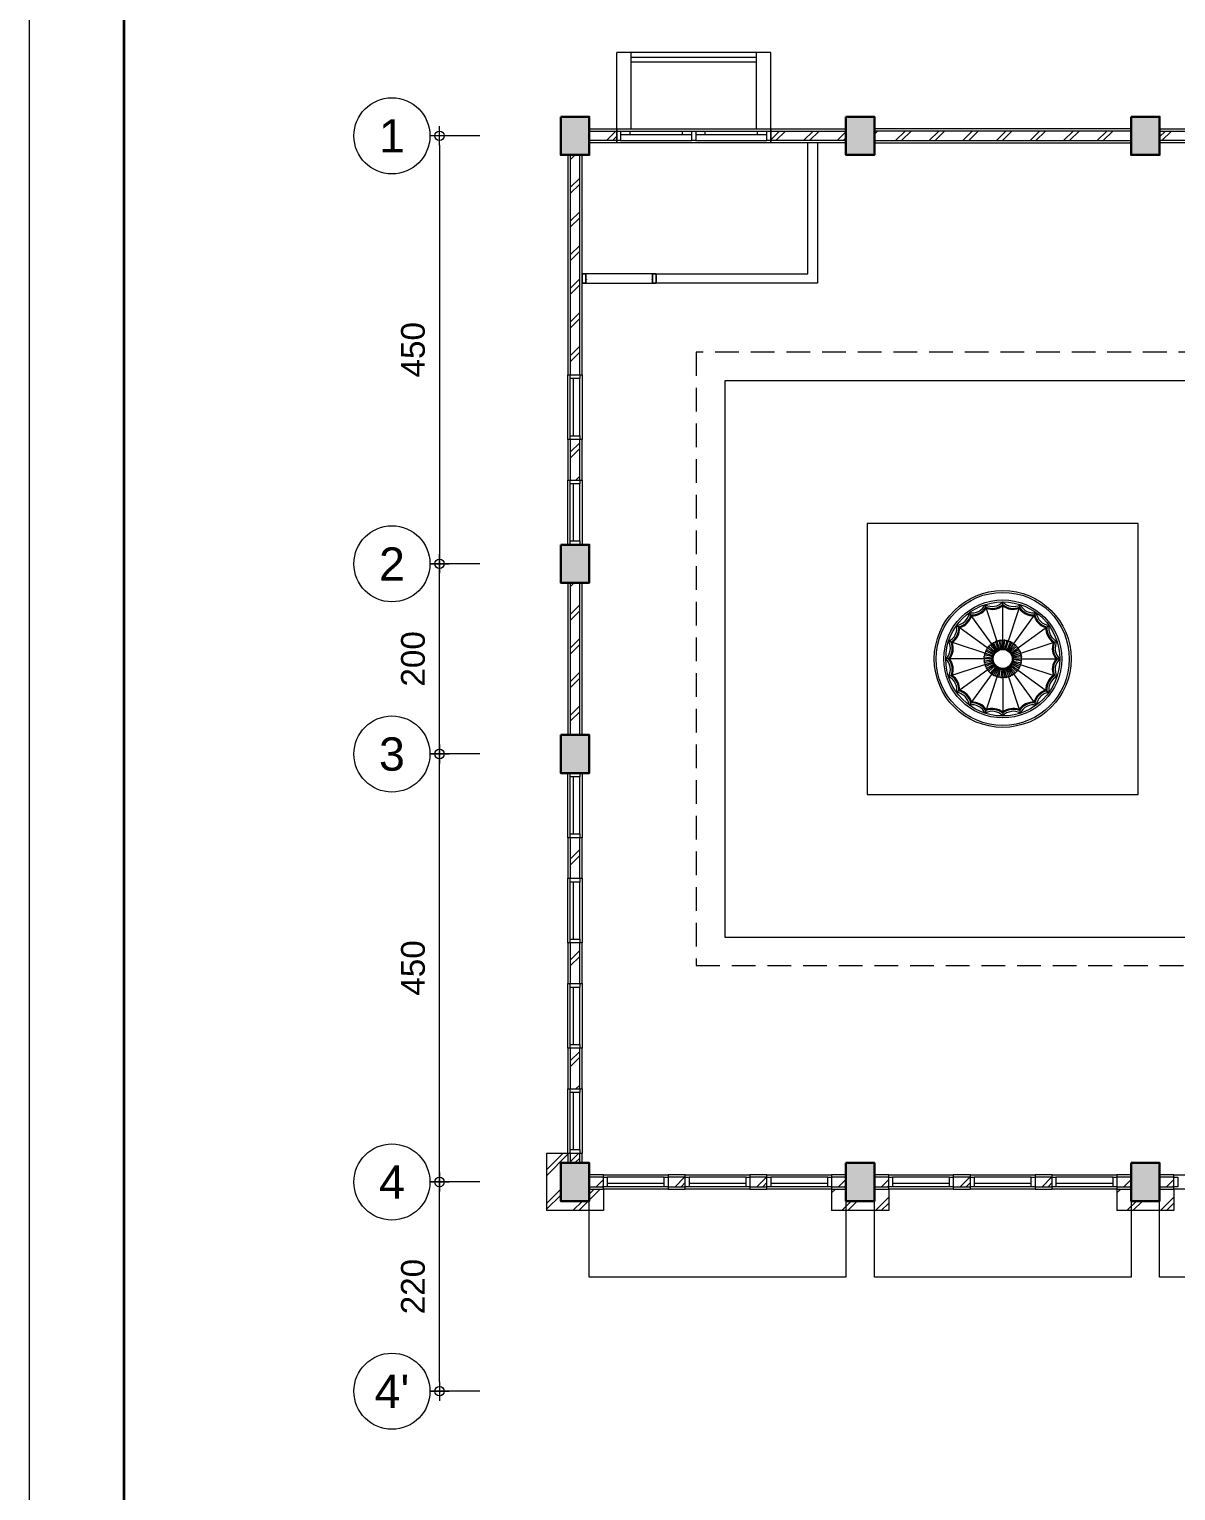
# Model space of a CAD drawing. Header units: millimetres. Extents: x -11 to 1625, y -267 to 180.
# Drawn here: x 911.21 to 923.27, y -134.01 to -118.64 of the extents above; entities that cross this region are included whole.
import ezdxf
from ezdxf.enums import TextEntityAlignment as Align

# ---------------------------------------------------------------- set-up
doc = ezdxf.new("R2010")
doc.units = ezdxf.units.MM
doc.linetypes.add('HIDDEN', pattern=[0.375, 0.25, -0.125])
for name, color, linetype, lineweight in [('ars', 11, 'Continuous', 5), ('dinding', 5, 'Continuous', 15), ('GRS KOP', 1, 'Continuous', 35), ('KOLOM', 1, 'Continuous', 30), ('kop', 7, 'Continuous', 20), ('kus', 63, 'Continuous', 15), ('lan', 7, 'Continuous', 15), ('not', 7, 'Continuous', 20), ('PARTISI', 190, 'Continuous', 9), ('pla', 213, 'Continuous', 15), ('sol kol', 8, 'Continuous', 0), ('u', 6, 'Continuous', 20)]:
    doc.layers.add(name, color=color, linetype=linetype, lineweight=lineweight)
doc.styles.add('BARU', font='complex.shx')
doc.styles.add('S', font='SIMPLEX', dxfattribs={"width": 1.1})
doc.styles.get("Standard").update_dxf_attribs({"font": 'ARIALUNI.TTF'})
doc.dimstyles.new('SK100', dxfattribs={"dimtxt": 0.25, "dimasz": 0.1, "dimexe": 0.1, "dimexo": 0, "dimgap": 0.15, "dimtad": 1, "dimdec": 0, "dimlfac": 100, "dimzin": 12, "dimdsep": 46, "dimtxsty": 'Standard', "dimblk": 'BULAT', "dimcen": 0.1, "dimclrd": 256, "dimclre": 256, "dimclrt": 256, "dimadec": 0, "dimazin": 3, "dimtfac": 1, "dimtdec": 0, "dimtofl": 0, "dimtmove": 0, "dimatfit": 3, "dimldrblk": 'BULAT', "dimfxl": 0, "dimtolj": 1, "dimtzin": 0, "dimlwd": -1, "dimlwe": -1, "dimarcsym": 0})
pattern_1 = [(45, (916.45462, -157.15964), (-0.1767767, 0.1767767), []), (45, (916.51712, -157.15964), (-0.1767767, 0.1767767), [])]
pattern_2 = [(45, (645.22947, -199.46953), (-0.1767767, 0.1767767), []), (45, (645.29197, -199.46953), (-0.1767767, 0.1767767), [])]

# ---------------------------------------------------------------- blocks, each defined once
blk = doc.blocks.new('kop')
at = {"layer": 'GRS KOP'}
blk.add_lwpolyline([(1, 54), (83, 54), (83, 1), (1, 1)], close=True, dxfattribs=at)
at = {"layer": 'kop', "color": 7}
blk.add_line((0, 55), (0, 0), dxfattribs=at)
at = {"layer": 'kop', "style": 'BARU', "flags": 4}
for p, height in [((73.8, 5.4), 0.35), ((80.303, 5.382), 0.25), ((73.8, 4.9), 0.35), ((80.303, 4.882), 0.25), ((73.8, 4.4), 0.35), ((80.303, 4.382), 0.25)]:
    blk.add_attdef('-', p, '', height=height, dxfattribs=at)
at = {"layer": 'kop', "flags": 4}
for tag, p in [('AR-00', (78.057, 2.648)), ('00', (81.238, 2.647))]:
    blk.add_attdef(tag, text='', height=0.35, dxfattribs=at).set_placement(p, align=Align.MIDDLE)
blk = doc.blocks.new('K1')
at = {"layer": 'KOLOM'}
blk.add_lwpolyline([(0.2, 0.15), (-0.2, 0.15), (-0.2, -0.15), (0.2, -0.15), (0.2, 0.15)], dxfattribs=at)
blk = doc.blocks.new('PROFIL GYP')
at = {"layer": 'ars'}
for points in [[(-0.065, 0.089), (-0.353, 0.485)], [(-0.034, 0.105), (-0.185, 0.571)], [(0, 0.11), (0, 0.6)], [(0.034, 0.105), (0.185, 0.571)], [(0.065, 0.089), (0.353, 0.485)], [(-0.089, 0.065), (-0.485, 0.353)], [(0.089, 0.065), (0.485, 0.353)], [(-0.105, 0.034), (-0.571, 0.185)], [(0.105, 0.034), (0.571, 0.185)], [(-0.11, 0), (-0.6, 0)], [(0.11, 0), (0.6, 0)], [(-0.105, -0.034), (-0.571, -0.185)], [(-0.089, -0.065), (-0.485, -0.353)], [(-0.065, -0.089), (-0.353, -0.485)], [(-0.034, -0.105), (-0.185, -0.571)], [(0, -0.11), (0, -0.6)], [(0.034, -0.105), (0.185, -0.571)], [(0.065, -0.089), (0.353, -0.485)], [(0.089, -0.065), (0.485, -0.353)], [(0.105, -0.034), (0.571, -0.185)]]:
    blk.add_lwpolyline(points, dxfattribs=at)
for points in [[(-0.134, 0.149, 0.428052), (-0.118, 0.162), (-0.065, 0.089, 0.026186), (-0.074, 0.082)], [(-0.1, 0.173, -0.428052), (-0.118, 0.162), (-0.065, 0.089, -0.026186), (-0.055, 0.095)], [(-0.1, 0.173, 0.428052), (-0.081, 0.183), (-0.045, 0.1, 0.026186), (-0.055, 0.095)], [(-0.062, 0.19, -0.428052), (-0.081, 0.183), (-0.045, 0.1, -0.026186), (-0.034, 0.105)], [(-0.062, 0.19, 0.428052), (-0.042, 0.196), (-0.023, 0.108, 0.026186), (-0.034, 0.105)], [(-0.021, 0.199, -0.428052), (-0.042, 0.196), (-0.023, 0.108, -0.026186), (-0.011, 0.109)], [(-0.021, 0.199, 0.428052), (0, 0.2), (0, 0.11, 0.026186), (-0.011, 0.109)], [(0.021, 0.199, -0.428052), (0, 0.2), (0, 0.11, -0.026186), (0.011, 0.109)], [(0.021, 0.199, 0.428052), (0.042, 0.196), (0.023, 0.108, 0.026186), (0.011, 0.109)], [(0.062, 0.19, -0.428052), (0.042, 0.196), (0.023, 0.108, -0.026186), (0.034, 0.105)], [(0.062, 0.19, 0.428052), (0.081, 0.183), (0.045, 0.1, 0.026186), (0.034, 0.105)], [(0.1, 0.173, -0.428052), (0.081, 0.183), (0.045, 0.1, -0.026186), (0.055, 0.095)], [(0.1, 0.173, 0.428052), (0.118, 0.162), (0.065, 0.089, 0.026186), (0.055, 0.095)], [(0.134, 0.149, -0.428052), (0.118, 0.162), (0.065, 0.089, -0.026186), (0.074, 0.082)], [(-0.2, 0, 0.428052), (-0.199, 0.021), (-0.109, 0.011, 0.026186), (-0.11, 0)], [(-0.2, 0, -0.428052), (-0.199, -0.021), (-0.109, -0.011, -0.026186), (-0.11, 0)], [(-0.196, 0.042, -0.428052), (-0.199, 0.021), (-0.109, 0.011, -0.026186), (-0.108, 0.023)], [(-0.196, 0.042, 0.428052), (-0.19, 0.062), (-0.105, 0.034, 0.026186), (-0.108, 0.023)], [(-0.183, 0.081, -0.428052), (-0.19, 0.062), (-0.105, 0.034, -0.026186), (-0.1, 0.045)], [(-0.183, 0.081, 0.428052), (-0.173, 0.1), (-0.095, 0.055, 0.026186), (-0.1, 0.045)], [(-0.162, 0.118, -0.428052), (-0.173, 0.1), (-0.095, 0.055, -0.026186), (-0.089, 0.065)], [(-0.162, 0.118, 0.428052), (-0.149, 0.134), (-0.082, 0.074, 0.026186), (-0.089, 0.065)], [(-0.134, 0.149, -0.428052), (-0.149, 0.134), (-0.082, 0.074, -0.026186), (-0.074, 0.082)], [(0.134, 0.149, 0.428052), (0.149, 0.134), (0.082, 0.074, 0.026186), (0.074, 0.082)], [(0.162, 0.118, -0.428052), (0.149, 0.134), (0.082, 0.074, -0.026186), (0.089, 0.065)], [(0.162, 0.118, 0.428052), (0.173, 0.1), (0.095, 0.055, 0.026186), (0.089, 0.065)], [(0.183, 0.081, -0.428052), (0.173, 0.1), (0.095, 0.055, -0.026186), (0.1, 0.045)], [(0.183, 0.081, 0.428052), (0.19, 0.062), (0.105, 0.034, 0.026186), (0.1, 0.045)], [(0.196, 0.042, -0.428052), (0.19, 0.062), (0.105, 0.034, -0.026186), (0.108, 0.023)], [(0.196, 0.042, 0.428052), (0.199, 0.021), (0.109, 0.011, 0.026186), (0.108, 0.023)], [(0.2, 0, -0.428052), (0.199, 0.021), (0.109, 0.011, -0.026186), (0.11, 0)], [(0.2, 0, 0.428052), (0.199, -0.021), (0.109, -0.011, 0.026186), (0.11, 0)], [(-0.196, -0.042, 0.428052), (-0.199, -0.021), (-0.109, -0.011, 0.026186), (-0.108, -0.023)], [(-0.196, -0.042, -0.428052), (-0.19, -0.062), (-0.105, -0.034, -0.026186), (-0.108, -0.023)], [(-0.183, -0.081, 0.428052), (-0.19, -0.062), (-0.105, -0.034, 0.026186), (-0.1, -0.045)], [(-0.183, -0.081, -0.428052), (-0.173, -0.1), (-0.095, -0.055, -0.026186), (-0.1, -0.045)], [(-0.162, -0.118, 0.428052), (-0.173, -0.1), (-0.095, -0.055, 0.026186), (-0.089, -0.065)], [(-0.162, -0.118, -0.428052), (-0.149, -0.134), (-0.082, -0.074, -0.026186), (-0.089, -0.065)], [(-0.134, -0.149, 0.428052), (-0.149, -0.134), (-0.082, -0.074, 0.026186), (-0.074, -0.082)], [(-0.134, -0.149, -0.428052), (-0.118, -0.162), (-0.065, -0.089, -0.026186), (-0.074, -0.082)], [(-0.1, -0.173, 0.428052), (-0.118, -0.162), (-0.065, -0.089, 0.026186), (-0.055, -0.095)], [(-0.1, -0.173, -0.428052), (-0.081, -0.183), (-0.045, -0.1, -0.026186), (-0.055, -0.095)], [(-0.062, -0.19, 0.428052), (-0.081, -0.183), (-0.045, -0.1, 0.026186), (-0.034, -0.105)], [(-0.062, -0.19, -0.428052), (-0.042, -0.196), (-0.023, -0.108, -0.026186), (-0.034, -0.105)], [(-0.021, -0.199, 0.428052), (-0.042, -0.196), (-0.023, -0.108, 0.026186), (-0.011, -0.109)], [(-0.021, -0.199, -0.428052), (0, -0.2), (0, -0.11, -0.026186), (-0.011, -0.109)], [(0.021, -0.199, 0.428052), (0, -0.2), (0, -0.11, 0.026186), (0.011, -0.109)], [(0.021, -0.199, -0.428052), (0.042, -0.196), (0.023, -0.108, -0.026186), (0.011, -0.109)], [(0.062, -0.19, 0.428052), (0.042, -0.196), (0.023, -0.108, 0.026186), (0.034, -0.105)], [(0.062, -0.19, -0.428052), (0.081, -0.183), (0.045, -0.1, -0.026186), (0.034, -0.105)], [(0.1, -0.173, 0.428052), (0.081, -0.183), (0.045, -0.1, 0.026186), (0.055, -0.095)], [(0.1, -0.173, -0.428052), (0.118, -0.162), (0.065, -0.089, -0.026186), (0.055, -0.095)], [(0.134, -0.149, 0.428052), (0.118, -0.162), (0.065, -0.089, 0.026186), (0.074, -0.082)], [(0.134, -0.149, -0.428052), (0.149, -0.134), (0.082, -0.074, -0.026186), (0.074, -0.082)], [(0.162, -0.118, 0.428052), (0.149, -0.134), (0.082, -0.074, 0.026186), (0.089, -0.065)], [(0.162, -0.118, -0.428052), (0.173, -0.1), (0.095, -0.055, -0.026186), (0.089, -0.065)], [(0.183, -0.081, 0.428052), (0.173, -0.1), (0.095, -0.055, 0.026186), (0.1, -0.045)], [(0.183, -0.081, -0.428052), (0.19, -0.062), (0.105, -0.034, -0.026186), (0.1, -0.045)], [(0.196, -0.042, 0.428052), (0.19, -0.062), (0.105, -0.034, 0.026186), (0.108, -0.023)], [(0.196, -0.042, -0.428052), (0.199, -0.021), (0.109, -0.011, -0.026186), (0.108, -0.023)]]:
    blk.add_lwpolyline(points, format="xyb", close=True, dxfattribs=at)
for radius in [0.72, 0.7, 0.62, 0.6, 0.11, 0.1]:
    blk.add_circle((0, 0), radius, dxfattribs=at)
for centre, radius, start, end in [((-0.503, 0.503), 0.151, 276.6162, 353.3838), ((-0.503, 0.503), 0.171, 283.4647, 346.5353), ((-0.323, 0.634), 0.151, 258.6162, 335.3838), ((-0.323, 0.634), 0.171, 265.4647, 328.5353), ((-0.323, 0.634), 0.181, 268.1177, 325.8823), ((-0.111, 0.702), 0.151, 240.6162, 317.3838), ((-0.111, 0.702), 0.171, 247.4647, 310.5353), ((-0.111, 0.702), 0.181, 250.1177, 307.8823), ((0.111, 0.702), 0.151, 222.6162, 299.3838), ((0.111, 0.702), 0.171, 229.4647, 292.5353), ((0.111, 0.702), 0.181, 232.1177, 289.8823), ((0.323, 0.634), 0.181, 214.1177, 271.8823), ((0.323, 0.634), 0.171, 211.4647, 274.5353), ((0.323, 0.634), 0.151, 204.6162, 281.3838), ((0.503, 0.503), 0.171, 193.4647, 256.5353), ((0.503, 0.503), 0.151, 186.6162, 263.3838), ((-0.634, 0.323), 0.151, 294.6162, 11.3838), ((-0.634, 0.323), 0.171, 301.4647, 4.5353), ((-0.634, 0.323), 0.181, 304.1177, 1.8823), ((-0.503, 0.503), 0.181, 286.1177, 343.8823), ((0.503, 0.503), 0.181, 196.1177, 253.8823), ((0.634, 0.323), 0.181, 178.1177, 235.8823), ((0.634, 0.323), 0.171, 175.4647, 238.5353), ((0.634, 0.323), 0.151, 168.6162, 245.3838), ((-0.702, 0.111), 0.151, 312.6162, 29.3838), ((-0.702, 0.111), 0.171, 319.4647, 22.5353), ((-0.702, 0.111), 0.181, 322.1177, 19.8823), ((0.702, 0.111), 0.181, 160.1177, 217.8823), ((0.702, 0.111), 0.171, 157.4647, 220.5353), ((0.702, 0.111), 0.151, 150.6162, 227.3838), ((0.702, -0.111), 0.181, 142.1177, 199.8823), ((0.702, -0.111), 0.171, 139.4647, 202.5353), ((0.702, -0.111), 0.151, 132.6162, 209.3838), ((-0.702, -0.111), 0.151, 330.6162, 47.3838), ((-0.702, -0.111), 0.171, 337.4647, 40.5353), ((-0.702, -0.111), 0.181, 340.1177, 37.8823), ((-0.634, -0.323), 0.151, 348.6162, 65.3838), ((-0.634, -0.323), 0.171, 355.4647, 58.5353), ((-0.634, -0.323), 0.181, 358.1177, 55.8823), ((0.634, -0.323), 0.181, 124.1177, 181.8823), ((0.634, -0.323), 0.171, 121.4647, 184.5353), ((0.634, -0.323), 0.151, 114.6162, 191.3838), ((-0.503, -0.503), 0.151, 6.6162, 83.3838), ((-0.503, -0.503), 0.171, 13.4647, 76.5353), ((-0.503, -0.503), 0.181, 16.1177, 73.8823), ((-0.323, -0.634), 0.181, 34.1177, 91.8823), ((0.323, -0.634), 0.181, 88.1177, 145.8823), ((0.503, -0.503), 0.181, 106.1177, 163.8823), ((0.503, -0.503), 0.171, 103.4647, 166.5353), ((0.503, -0.503), 0.151, 96.6162, 173.3838), ((-0.323, -0.634), 0.151, 24.6162, 101.3838), ((-0.323, -0.634), 0.171, 31.4647, 94.5353), ((-0.111, -0.702), 0.151, 42.6162, 119.3838), ((-0.111, -0.702), 0.171, 49.4647, 112.5353), ((-0.111, -0.702), 0.181, 52.1177, 109.8823), ((0.111, -0.702), 0.181, 70.1177, 127.8823), ((0.111, -0.702), 0.171, 67.4647, 130.5353), ((0.111, -0.702), 0.151, 60.6162, 137.3838), ((0.323, -0.634), 0.171, 85.4647, 148.5353), ((0.323, -0.634), 0.151, 78.6162, 155.3838)]:
    blk.add_arc(centre, radius, start, end, dxfattribs=at)
blk = doc.blocks.new('BULAT')
for p, q in [((-1, 0), (1, 0)), ((0, -1), (0, 1))]:
    blk.add_line(p, q)
blk.add_circle((0, 0), 0.5)
blk = doc.blocks.new('*D3272')
at = {"layer": 'Defpoints', "color": 0, "ltscale": 0.15}
for p in [(915.53, -126.259), (915.955, -126.259), (915.955, -130.759)]:
    blk.add_point(p, dxfattribs=at)
at = {"layer": 'u', "ltscale": 0.15}
for p, q in [((915.955, -126.259), (915.43, -126.259)), ((915.53, -130.659), (915.53, -126.359)), ((915.955, -130.759), (915.43, -130.759))]:
    blk.add_line(p, q, dxfattribs=at)
at = {"layer": 'u', "ltscale": 0.15, "xscale": 0.1, "yscale": 0.1, "zscale": 0.1}
for p, rotation in [((915.53, -126.259), 90), ((915.53, -130.759), 270)]:
    blk.add_blockref('BULAT', p, dxfattribs=dict(at, rotation=rotation))
at = {"layer": 'u', "ltscale": 0.15, "insert": (915.252, -128.509), "char_height": 0.25, "attachment_point": 5, "rotation": 90}
blk.add_mtext('\\A1;450', dxfattribs=at)
blk = doc.blocks.new('*D3273')
at = {"layer": 'Defpoints', "color": 0, "ltscale": 0.15}
for p in [(915.53, -130.759), (915.955, -130.759), (915.955, -132.959)]:
    blk.add_point(p, dxfattribs=at)
at = {"layer": 'u', "ltscale": 0.15}
for p, q in [((915.955, -130.759), (915.43, -130.759)), ((915.53, -132.859), (915.53, -130.859)), ((915.955, -132.959), (915.43, -132.959))]:
    blk.add_line(p, q, dxfattribs=at)
at = {"layer": 'u', "ltscale": 0.15, "xscale": 0.1, "yscale": 0.1, "zscale": 0.1}
for p, rotation in [((915.53, -130.759), 90), ((915.53, -132.959), 270)]:
    blk.add_blockref('BULAT', p, dxfattribs=dict(at, rotation=rotation))
at = {"layer": 'u', "ltscale": 0.15, "insert": (915.252, -131.859), "char_height": 0.25, "attachment_point": 5, "rotation": 90}
blk.add_mtext('\\A1;220', dxfattribs=at)
blk = doc.blocks.new('*D3274')
at = {"layer": 'Defpoints', "color": 0, "ltscale": 0.15}
for p in [(915.53, -124.259), (915.955, -124.259), (915.955, -126.259)]:
    blk.add_point(p, dxfattribs=at)
at = {"layer": 'u', "ltscale": 0.15}
for p, q in [((915.955, -124.259), (915.43, -124.259)), ((915.53, -126.159), (915.53, -124.359)), ((915.955, -126.259), (915.43, -126.259))]:
    blk.add_line(p, q, dxfattribs=at)
at = {"layer": 'u', "ltscale": 0.15, "xscale": 0.1, "yscale": 0.1, "zscale": 0.1}
for p, rotation in [((915.53, -124.259), 90), ((915.53, -126.259), 270)]:
    blk.add_blockref('BULAT', p, dxfattribs=dict(at, rotation=rotation))
at = {"layer": 'u', "ltscale": 0.15, "insert": (915.252, -125.259), "char_height": 0.25, "attachment_point": 5, "rotation": 90}
blk.add_mtext('\\A1;200', dxfattribs=at)
blk = doc.blocks.new('*D3275')
at = {"layer": 'Defpoints', "color": 0, "ltscale": 0.15}
for p in [(915.955, -119.759), (915.53, -124.259), (915.955, -124.259)]:
    blk.add_point(p, dxfattribs=at)
at = {"layer": 'u', "ltscale": 0.15}
for p, q in [((915.955, -119.759), (915.43, -119.759)), ((915.53, -119.859), (915.53, -124.159)), ((915.955, -124.259), (915.43, -124.259))]:
    blk.add_line(p, q, dxfattribs=at)
at = {"layer": 'u', "ltscale": 0.15, "xscale": 0.1, "yscale": 0.1, "zscale": 0.1}
for p, rotation in [((915.53, -119.759), 90), ((915.53, -124.259), 270)]:
    blk.add_blockref('BULAT', p, dxfattribs=dict(at, rotation=rotation))
at = {"layer": 'u', "ltscale": 0.15, "insert": (915.252, -122.009), "char_height": 0.25, "attachment_point": 5, "rotation": 90}
blk.add_mtext('\\A1;450', dxfattribs=at)
blk = doc.blocks.new('NAV')
blk.add_circle((0, -0.4), 0.4)
at = {"style": 'S', "width": 0.75, "flags": 4}
blk.add_attdef('AV', text='', height=0.3, dxfattribs=at).set_placement((0, -0.4), align=Align.MIDDLE)

msp = doc.modelspace()

# ---------------------------------------------------------------- hatches: boundary and pattern name
at = {"layer": 'ars'}
h = msp.add_hatch(dxfattribs=at)
h.set_pattern_fill('TEMBOK', color=256, scale=0.25)
h.set_pattern_definition([(45, (914.56462, -127.8344), (-0.176777, 0.176777), []), (45, (914.62712, -127.8344), (-0.176777, 0.176777), [])])
h.paths.add_polyline_path([(917.1046157, -119.7094075), (917.3946157, -119.7094075), (917.3946157, -119.8094075), (917.1046157, -119.8094075)])
h = msp.add_hatch(dxfattribs=at)
h.set_pattern_fill('TEMBOK', color=256, scale=0.25)
h.set_pattern_definition([(45, (916.28462, -127.8344), (-0.176777, 0.176777), []), (45, (916.34712, -127.8344), (-0.176777, 0.176777), [])])
h.paths.add_polyline_path([(919.0146157, -119.7094075), (919.8046157, -119.7094075), (919.8046157, -119.8094075), (919.0146157, -119.8094075)])
h = msp.add_hatch(dxfattribs=at)
h.set_pattern_fill('TEMBOK', color=256, scale=0.25)
h.set_pattern_definition([(45, (927.95462, -132.3344), (-0.1767767, 0.1767767), []), (45, (928.01712, -132.3344), (-0.1767767, 0.1767767), [])])
h.paths.add_polyline_path([(922.8046157, -119.7094075), (920.1046157, -119.7094075), (920.1046157, -119.8094075), (922.8046157, -119.8094075)])
h = msp.add_hatch(dxfattribs=at)
h.set_pattern_fill('TEMBOK', color=256, scale=0.25)
h.set_pattern_definition([(45, (920.34462, -127.8344), (-0.176777, 0.176777), []), (45, (920.40712, -127.8344), (-0.176777, 0.176777), [])])
h.paths.add_polyline_path([(923.1046157, -119.7094075), (923.8946157, -119.7094075), (923.8946157, -119.8094075), (923.1046157, -119.8094075)])
h = msp.add_hatch(dxfattribs=at)
h.set_pattern_fill('TEMBOK', color=256, scale=0.25)
h.set_pattern_definition([(45, (645.47767, -314.65635), (-0.1767767, 0.1767767), []), (45, (645.54017, -314.65635), (-0.1767767, 0.1767767), [])])
h.paths.add_polyline_path([(917.0046157, -122.2727408), (917.0046157, -119.9594075), (916.9046157, -119.9594075), (916.9046157, -122.2727408)])
h = msp.add_hatch(dxfattribs=at)
h.set_pattern_fill('TEMBOK', color=256, scale=0.25)
h.set_pattern_definition([(45, (916.45462, -150.75964), (-0.1767767, 0.1767767), []), (45, (916.51712, -150.75964), (-0.1767767, 0.1767767), [])])
h.paths.add_polyline_path([(917.0046157, -123.3794075), (917.0046157, -122.9527408), (916.9046157, -122.9527408), (916.9046157, -123.3794075)])
h = msp.add_hatch(dxfattribs=at)
h.set_pattern_fill('TEMBOK', color=256, scale=0.25)
h.set_pattern_definition([(45, (928.45462, -132.3344), (-0.1767767, 0.1767767), []), (45, (928.51712, -132.3344), (-0.1767767, 0.1767767), [])])
h.paths.add_polyline_path([(917.0046157, -126.0594075), (917.0046157, -124.4594075), (916.9046157, -124.4594075), (916.9046157, -126.0594075)])
h = msp.add_hatch(dxfattribs=at)
h.set_pattern_fill('TEMBOK', color=256, scale=0.25)
h.set_pattern_definition(pattern_1)
h.paths.add_polyline_path([(917.0046157, -127.5660741), (917.0046157, -127.1394075), (916.9046157, -127.1394075), (916.9046157, -127.5660741)])
h = msp.add_hatch(dxfattribs=at)
h.set_pattern_fill('TEMBOK', color=256, scale=0.25)
h.set_pattern_definition(pattern_1)
h.paths.add_polyline_path([(917.0046157, -128.6727408), (917.0046157, -128.2460741), (916.9046157, -128.2460741), (916.9046157, -128.6727408)])
h = msp.add_hatch(dxfattribs=at)
h.set_pattern_fill('TEMBOK', color=256, scale=0.25)
h.set_pattern_definition(pattern_1)
h.paths.add_polyline_path([(917.0046157, -129.7794075), (917.0046157, -129.3527408), (916.9046157, -129.3527408), (916.9046157, -129.7794075)])
h = msp.add_hatch(dxfattribs=at)
h.set_pattern_fill('TEMBOK', color=256, scale=0.25)
h.set_pattern_definition(pattern_2)
h.paths.add_polyline_path([(916.6546157, -131.0594075), (917.2546157, -131.0594075), (917.2546157, -130.8344075), (917.1046157, -130.8344075), (917.1046157, -130.9594075), (916.8046157, -130.9594075), (916.8046157, -130.5594075), (916.8796157, -130.5594075), (916.8796157, -130.4594075), (916.6546157, -130.4594075)])
h = msp.add_hatch(dxfattribs=at)
h.set_pattern_fill('TEMBOK', color=256, scale=0.25)
h.set_pattern_definition(pattern_1)
h.paths.add_polyline_path([(917.0046157, -130.5594075), (917.0046157, -130.4594075), (916.9046157, -130.4594075), (916.9046157, -130.5594075)])
h = msp.add_hatch(dxfattribs=at)
h.set_pattern_fill('TEMBOK', color=256, scale=0.25)
h.set_pattern_definition([(45, (912.82462, -132.3344), (-0.176777, 0.176777), []), (45, (912.88712, -132.3344), (-0.176777, 0.176777), [])])
h.paths.add_polyline_path([(917.2546157, -130.7094075), (917.1046157, -130.7094075), (917.1046157, -130.8094075), (917.2546157, -130.8094075)])
h = msp.add_hatch(dxfattribs=at)
h.set_pattern_fill('TEMBOK', color=256, scale=0.25)
h.set_pattern_definition([(45, (913.65462, -132.3344), (-0.176777, 0.176777), []), (45, (913.71712, -132.3344), (-0.176777, 0.176777), [])])
h.paths.add_polyline_path([(918.1146157, -130.7094075), (917.9346157, -130.7094075), (917.9346157, -130.8094075), (918.1146157, -130.8094075)])
h = msp.add_hatch(dxfattribs=at)
h.set_pattern_fill('TEMBOK', color=256, scale=0.25)
h.set_pattern_definition([(45, (914.51462, -132.3344), (-0.176777, 0.176777), []), (45, (914.57712, -132.3344), (-0.176777, 0.176777), [])])
h.paths.add_polyline_path([(918.9746157, -130.7094075), (918.7946157, -130.7094075), (918.7946157, -130.8094075), (918.9746157, -130.8094075)])
h = msp.add_hatch(dxfattribs=at)
h.set_pattern_fill('TEMBOK', color=256, scale=0.25)
h.set_pattern_definition([(45, (915.37462, -132.3344), (-0.176777, 0.176777), []), (45, (915.43712, -132.3344), (-0.176777, 0.176777), [])])
h.paths.add_polyline_path([(919.8046157, -130.7094075), (919.6546157, -130.7094075), (919.6546157, -130.8094075), (919.8046157, -130.8094075)])
h = msp.add_hatch(dxfattribs=at)
h.set_pattern_fill('TEMBOK', color=256, scale=0.25)
h.set_pattern_definition([(45, (915.82462, -132.3344), (-0.176777, 0.176777), []), (45, (915.88712, -132.3344), (-0.176777, 0.176777), [])])
h.paths.add_polyline_path([(920.2546157, -130.7094075), (920.1046157, -130.7094075), (920.1046157, -130.8094075), (920.2546157, -130.8094075)])
h = msp.add_hatch(dxfattribs=at)
h.set_pattern_fill('TEMBOK', color=256, scale=0.25)
h.set_pattern_definition([(45, (916.65462, -132.3344), (-0.176777, 0.176777), []), (45, (916.71712, -132.3344), (-0.176777, 0.176777), [])])
h.paths.add_polyline_path([(921.1146157, -130.7094075), (920.9346157, -130.7094075), (920.9346157, -130.8094075), (921.1146157, -130.8094075)])
h = msp.add_hatch(dxfattribs=at)
h.set_pattern_fill('TEMBOK', color=256, scale=0.25)
h.set_pattern_definition([(45, (917.51462, -132.3344), (-0.176777, 0.176777), []), (45, (917.57712, -132.3344), (-0.176777, 0.176777), [])])
h.paths.add_polyline_path([(921.9746157, -130.7094075), (921.7946157, -130.7094075), (921.7946157, -130.8094075), (921.9746157, -130.8094075)])
h = msp.add_hatch(dxfattribs=at)
h.set_pattern_fill('TEMBOK', color=256, scale=0.25)
h.set_pattern_definition([(45, (918.37462, -132.3344), (-0.176777, 0.176777), []), (45, (918.43712, -132.3344), (-0.176777, 0.176777), [])])
h.paths.add_polyline_path([(922.8046157, -130.7094075), (922.6546157, -130.7094075), (922.6546157, -130.8094075), (922.8046157, -130.8094075)])
h = msp.add_hatch(dxfattribs=at)
h.set_pattern_fill('TEMBOK', color=256, scale=0.25)
h.set_pattern_definition([(45, (918.82462, -132.3344), (-0.176777, 0.176777), []), (45, (918.88712, -132.3344), (-0.176777, 0.176777), [])])
h.paths.add_polyline_path([(923.2546157, -130.7094075), (923.1046157, -130.7094075), (923.1046157, -130.8094075), (923.2546157, -130.8094075)])
h = msp.add_hatch(dxfattribs=at)
h.set_pattern_fill('TEMBOK', color=256, scale=0.25)
h.set_pattern_definition(pattern_2)
h.paths.add_polyline_path([(919.8046157, -130.9594075), (919.8046157, -130.8344075), (919.6546157, -130.8344075), (919.6546157, -131.0594075), (920.2546157, -131.0594075), (920.2546157, -130.8344075), (920.1046157, -130.8344075), (920.1046157, -130.9594075)])
h = msp.add_hatch(dxfattribs=at)
h.set_pattern_fill('TEMBOK', color=256, scale=0.25)
h.set_pattern_definition([(45, (648.22947, -199.46953), (-0.1767767, 0.1767767), []), (45, (648.29197, -199.46953), (-0.1767767, 0.1767767), [])])
h.paths.add_polyline_path([(922.8046157, -130.9594075), (922.8046157, -130.8344075), (922.6546157, -130.8344075), (922.6546157, -131.0594075), (923.2546157, -131.0594075), (923.2546157, -130.8344075), (923.1046157, -130.8344075), (923.1046157, -130.9594075)])
at = {"layer": 'sol kol'}
for points in [[(916.8046157, -119.5594075), (916.8046157, -119.9594075), (917.1046157, -119.9594075), (917.1046157, -119.5594075)], [(919.8046157, -119.5594075), (919.8046157, -119.9594075), (920.1046157, -119.9594075), (920.1046157, -119.5594075)], [(922.8046157, -119.5594075), (922.8046157, -119.9594075), (923.1046157, -119.9594075), (923.1046157, -119.5594075)], [(916.8046157, -124.0594075), (916.8046157, -124.4594075), (917.1046157, -124.4594075), (917.1046157, -124.0594075)], [(916.8046157, -126.0594075), (916.8046157, -126.4594075), (917.1046157, -126.4594075), (917.1046157, -126.0594075)], [(916.8046157, -130.5594075), (916.8046157, -130.9594075), (917.1046157, -130.9594075), (917.1046157, -130.5594075)], [(919.8046157, -130.5594075), (919.8046157, -130.9594075), (920.1046157, -130.9594075), (920.1046157, -130.5594075)], [(922.8046157, -130.5594075), (922.8046157, -130.9594075), (923.1046157, -130.9594075), (923.1046157, -130.5594075)]]:
    msp.add_hatch(color=256, dxfattribs=at).paths.add_polyline_path(points)

# ---------------------------------------------------------------- linework, layer by layer
at = {"layer": 'ars'}
for points in [[(918.8646157, -118.9344075), (917.5446157, -118.9344075)], [(918.8646157, -118.9844075), (917.5446157, -118.9844075)]]:
    msp.add_lwpolyline(points, dxfattribs=at)
for points in [[(917.1046157, -119.7094075), (917.3946157, -119.7094075), (917.3946157, -119.8094075), (917.1046157, -119.8094075)], [(919.0146157, -119.7094075), (919.8046157, -119.7094075), (919.8046157, -119.8094075), (919.0146157, -119.8094075)], [(922.8046157, -119.7094075), (920.1046157, -119.7094075), (920.1046157, -119.8094075), (922.8046157, -119.8094075)], [(923.1046157, -119.7094075), (923.8946157, -119.7094075), (923.8946157, -119.8094075), (923.1046157, -119.8094075)], [(917.0046157, -122.2727408), (917.0046157, -119.9594075), (916.9046157, -119.9594075), (916.9046157, -122.2727408)], [(917.0046157, -123.3794075), (917.0046157, -122.9527408), (916.9046157, -122.9527408), (916.9046157, -123.3794075)], [(917.0046157, -126.0594075), (917.0046157, -124.4594075), (916.9046157, -124.4594075), (916.9046157, -126.0594075)], [(917.0046157, -127.5660741), (917.0046157, -127.1394075), (916.9046157, -127.1394075), (916.9046157, -127.5660741)], [(917.0046157, -128.6727408), (917.0046157, -128.2460741), (916.9046157, -128.2460741), (916.9046157, -128.6727408)], [(917.0046157, -129.7794075), (917.0046157, -129.3527408), (916.9046157, -129.3527408), (916.9046157, -129.7794075)], [(917.0046157, -130.5594075), (917.0046157, -130.4594075), (916.9046157, -130.4594075), (916.9046157, -130.5594075)], [(917.2546157, -130.7094075), (917.1046157, -130.7094075), (917.1046157, -130.8094075), (917.2546157, -130.8094075)], [(918.1146157, -130.7094075), (917.9346157, -130.7094075), (917.9346157, -130.8094075), (918.1146157, -130.8094075)], [(918.9746157, -130.7094075), (918.7946157, -130.7094075), (918.7946157, -130.8094075), (918.9746157, -130.8094075)], [(919.8046157, -130.7094075), (919.6546157, -130.7094075), (919.6546157, -130.8094075), (919.8046157, -130.8094075)], [(920.2546157, -130.7094075), (920.1046157, -130.7094075), (920.1046157, -130.8094075), (920.2546157, -130.8094075)], [(921.1146157, -130.7094075), (920.9346157, -130.7094075), (920.9346157, -130.8094075), (921.1146157, -130.8094075)], [(921.9746157, -130.7094075), (921.7946157, -130.7094075), (921.7946157, -130.8094075), (921.9746157, -130.8094075)], [(922.8046157, -130.7094075), (922.6546157, -130.7094075), (922.6546157, -130.8094075), (922.8046157, -130.8094075)], [(923.2546157, -130.7094075), (923.1046157, -130.7094075), (923.1046157, -130.8094075), (923.2546157, -130.8094075)]]:
    msp.add_lwpolyline(points, close=True, dxfattribs=at)
at = {"layer": 'dinding'}
for points in [[(917.1046157, -119.6844075), (917.3946157, -119.6844075), (917.3946157, -119.8344075), (917.1046157, -119.8344075)], [(919.0146157, -119.6844075), (919.8046157, -119.6844075), (919.8046157, -119.8344075), (919.0146157, -119.8344075)], [(922.8046157, -119.6844075), (920.1046157, -119.6844075), (920.1046157, -119.8344075), (922.8046157, -119.8344075)], [(923.1046157, -119.6844075), (923.8946157, -119.6844075), (923.8946157, -119.8344075), (923.1046157, -119.8344075)], [(917.0296157, -122.2727408), (917.0296157, -119.9594075), (916.8796157, -119.9594075), (916.8796157, -122.2727408)], [(917.0296157, -123.3794075), (917.0296157, -122.9527408), (916.8796157, -122.9527408), (916.8796157, -123.3794075)], [(917.0296157, -126.0594075), (917.0296157, -124.4594075), (916.8796157, -124.4594075), (916.8796157, -126.0594075)], [(917.0296157, -127.5660741), (917.0296157, -127.1394075), (916.8796157, -127.1394075), (916.8796157, -127.5660741)], [(917.0296157, -128.6727408), (917.0296157, -128.2460741), (916.8796157, -128.2460741), (916.8796157, -128.6727408)], [(917.0296157, -129.7794075), (917.0296157, -129.3527408), (916.8796157, -129.3527408), (916.8796157, -129.7794075)], [(917.0296157, -130.5594075), (917.0296157, -130.4594075), (916.8796157, -130.4594075), (916.8796157, -130.5594075)], [(917.2546157, -130.6844075), (917.1046157, -130.6844075), (917.1046157, -130.8344075), (917.2546157, -130.8344075)], [(918.1146157, -130.6844075), (917.9346157, -130.6844075), (917.9346157, -130.8344075), (918.1146157, -130.8344075)], [(918.9746157, -130.6844075), (918.7946157, -130.6844075), (918.7946157, -130.8344075), (918.9746157, -130.8344075)], [(919.8046157, -130.6844075), (919.6546157, -130.6844075), (919.6546157, -130.8344075), (919.8046157, -130.8344075)], [(920.2546157, -130.6844075), (920.1046157, -130.6844075), (920.1046157, -130.8344075), (920.2546157, -130.8344075)], [(921.1146157, -130.6844075), (920.9346157, -130.6844075), (920.9346157, -130.8344075), (921.1146157, -130.8344075)], [(921.9746157, -130.6844075), (921.7946157, -130.6844075), (921.7946157, -130.8344075), (921.9746157, -130.8344075)], [(922.8046157, -130.6844075), (922.6546157, -130.6844075), (922.6546157, -130.8344075), (922.8046157, -130.8344075)], [(923.2546157, -130.6844075), (923.1046157, -130.6844075), (923.1046157, -130.8344075), (923.2546157, -130.8344075)]]:
    msp.add_lwpolyline(points, close=True, dxfattribs=at)
at = {"layer": 'kus'}
for p, q in [((917.4346157, -119.7094075), (918.1846157, -119.7094075)), ((917.5346157, -119.7444075), (917.5346157, -119.7094075)), ((918.0846157, -119.7444075), (918.0846157, -119.7094075)), ((918.2246157, -119.7094075), (918.9746157, -119.7094075)), ((918.3246157, -119.7444075), (918.3246157, -119.7094075)), ((918.8746157, -119.7444075), (918.8746157, -119.7094075)), ((917.4346157, -119.7444075), (918.1846157, -119.7444075)), ((917.4346157, -119.8094075), (918.1846157, -119.8094075)), ((918.2246157, -119.7444075), (918.9746157, -119.7444075)), ((918.2246157, -119.8094075), (918.9746157, -119.8094075)), ((917.7696157, -121.2094075), (917.0696157, -121.2094075)), ((917.0696157, -121.3094075), (917.7696157, -121.3094075)), ((916.9046157, -122.9127408), (916.9046157, -122.3127408)), ((916.9396157, -122.9127408), (916.9396157, -122.3127408)), ((917.0046157, -122.9127408), (917.0046157, -122.3127408)), ((916.9046157, -124.0194075), (916.9046157, -123.4194075)), ((916.9396157, -124.0194075), (916.9396157, -123.4194075)), ((917.0046157, -124.0194075), (917.0046157, -123.4194075)), ((916.9046157, -127.0994075), (916.9046157, -126.4994075)), ((916.9396157, -127.0994075), (916.9396157, -126.4994075)), ((917.0046157, -127.0994075), (917.0046157, -126.4994075)), ((916.9046157, -128.2060741), (916.9046157, -127.6060741)), ((916.9396157, -128.2060741), (916.9396157, -127.6060741)), ((917.0046157, -128.2060741), (917.0046157, -127.6060741)), ((916.9046157, -129.3127408), (916.9046157, -128.7127408)), ((916.9396157, -129.3127408), (916.9396157, -128.7127408)), ((917.0046157, -129.3127408), (917.0046157, -128.7127408)), ((916.9046157, -130.4194075), (916.9046157, -129.8194075)), ((916.9396157, -130.4194075), (916.9396157, -129.8194075)), ((917.0046157, -130.4194075), (917.0046157, -129.8194075)), ((917.8946157, -130.7094075), (917.2946157, -130.7094075)), ((917.8946157, -130.7744075), (917.2946157, -130.7744075)), ((918.7546157, -130.7094075), (918.1546157, -130.7094075)), ((918.7546157, -130.7744075), (918.1546157, -130.7744075)), ((919.6146157, -130.7094075), (919.0146157, -130.7094075)), ((919.6146157, -130.7744075), (919.0146157, -130.7744075)), ((920.8946157, -130.7094075), (920.2946157, -130.7094075)), ((920.8946157, -130.7744075), (920.2946157, -130.7744075)), ((921.7546157, -130.7094075), (921.1546157, -130.7094075)), ((921.7546157, -130.7744075), (921.1546157, -130.7744075)), ((922.6146157, -130.7094075), (922.0146157, -130.7094075)), ((922.6146157, -130.7744075), (922.0146157, -130.7744075)), ((917.8946157, -130.8094075), (917.2946157, -130.8094075)), ((918.7546157, -130.8094075), (918.1546157, -130.8094075)), ((919.6146157, -130.8094075), (919.0146157, -130.8094075)), ((920.8946157, -130.8094075), (920.2946157, -130.8094075)), ((921.7546157, -130.8094075), (921.1546157, -130.8094075)), ((922.6146157, -130.8094075), (922.0146157, -130.8094075))]:
    msp.add_line(p, q, dxfattribs=at)
for points in [[(917.3946157, -119.7094075), (917.4346157, -119.7094075), (917.4346157, -119.8094075), (917.3946157, -119.8094075)], [(918.1846157, -119.7094075), (918.2246157, -119.7094075), (918.2246157, -119.8094075), (918.1846157, -119.8094075)], [(918.9746157, -119.7094075), (919.0146157, -119.7094075), (919.0146157, -119.8094075), (918.9746157, -119.8094075)], [(917.074504, -121.2694075), (917.0696157, -121.2694075), (917.0696157, -121.2708598), (917.0696157, -121.3094075), (917.0296157, -121.3094075), (917.0296157, -121.2094075), (917.0696157, -121.2094075), (917.0696157, -121.2659014), (917.074504, -121.2676602)], [(917.0676157, -121.2114075), (917.0316157, -121.2114075), (917.0316157, -121.3074075), (917.0676157, -121.3074075)], [(917.7647274, -121.2694075), (917.7696157, -121.2694075), (917.7696157, -121.2708598), (917.7696157, -121.3094075), (917.8096157, -121.3094075), (917.8096157, -121.2094075), (917.7696157, -121.2094075), (917.7696157, -121.2659014), (917.7647274, -121.2676602)], [(917.7716157, -121.2114075), (917.8076157, -121.2114075), (917.8076157, -121.3074075), (917.7716157, -121.3074075)], [(916.9046157, -122.3127408), (916.9046157, -122.2727408), (917.0046157, -122.2727408), (917.0046157, -122.3127408)], [(916.9046157, -122.9527408), (916.9046157, -122.9127408), (917.0046157, -122.9127408), (917.0046157, -122.9527408)], [(916.9046157, -123.4194075), (916.9046157, -123.3794075), (917.0046157, -123.3794075), (917.0046157, -123.4194075)], [(916.9046157, -124.0594075), (916.9046157, -124.0194075), (917.0046157, -124.0194075), (917.0046157, -124.0594075)], [(916.9046157, -126.4994075), (916.9046157, -126.4594075), (917.0046157, -126.4594075), (917.0046157, -126.4994075)], [(916.9046157, -127.1394075), (916.9046157, -127.0994075), (917.0046157, -127.0994075), (917.0046157, -127.1394075)], [(916.9046157, -127.6060741), (916.9046157, -127.5660741), (917.0046157, -127.5660741), (917.0046157, -127.6060741)], [(916.9046157, -128.2460741), (916.9046157, -128.2060741), (917.0046157, -128.2060741), (917.0046157, -128.2460741)], [(916.9046157, -128.7127408), (916.9046157, -128.6727408), (917.0046157, -128.6727408), (917.0046157, -128.7127408)], [(916.9046157, -129.3527408), (916.9046157, -129.3127408), (917.0046157, -129.3127408), (917.0046157, -129.3527408)], [(916.9046157, -129.8194075), (916.9046157, -129.7794075), (917.0046157, -129.7794075), (917.0046157, -129.8194075)], [(916.9046157, -130.4594075), (916.9046157, -130.4194075), (917.0046157, -130.4194075), (917.0046157, -130.4594075)], [(917.2946157, -130.8094075), (917.2546157, -130.8094075), (917.2546157, -130.7094075), (917.2946157, -130.7094075)], [(917.9346157, -130.8094075), (917.8946157, -130.8094075), (917.8946157, -130.7094075), (917.9346157, -130.7094075)], [(918.1546157, -130.8094075), (918.1146157, -130.8094075), (918.1146157, -130.7094075), (918.1546157, -130.7094075)], [(918.7946157, -130.8094075), (918.7546157, -130.8094075), (918.7546157, -130.7094075), (918.7946157, -130.7094075)], [(919.0146157, -130.8094075), (918.9746157, -130.8094075), (918.9746157, -130.7094075), (919.0146157, -130.7094075)], [(919.6546157, -130.8094075), (919.6146157, -130.8094075), (919.6146157, -130.7094075), (919.6546157, -130.7094075)], [(920.2946157, -130.8094075), (920.2546157, -130.8094075), (920.2546157, -130.7094075), (920.2946157, -130.7094075)], [(920.9346157, -130.8094075), (920.8946157, -130.8094075), (920.8946157, -130.7094075), (920.9346157, -130.7094075)], [(921.1546157, -130.8094075), (921.1146157, -130.8094075), (921.1146157, -130.7094075), (921.1546157, -130.7094075)], [(921.7946157, -130.8094075), (921.7546157, -130.8094075), (921.7546157, -130.7094075), (921.7946157, -130.7094075)], [(922.0146157, -130.8094075), (921.9746157, -130.8094075), (921.9746157, -130.7094075), (922.0146157, -130.7094075)], [(922.6546157, -130.8094075), (922.6146157, -130.8094075), (922.6146157, -130.7094075), (922.6546157, -130.7094075)], [(923.2946157, -130.8094075), (923.2546157, -130.8094075), (923.2546157, -130.7094075), (923.2946157, -130.7094075)]]:
    msp.add_lwpolyline(points, close=True, dxfattribs=at)
at = {"layer": 'lan'}
for p, q in [((917.3946157, -119.6844075), (917.3946157, -118.8844075)), ((917.5446157, -119.6844075), (917.5446157, -118.8844075)), ((918.8646157, -119.6844075), (918.8646157, -118.8844075)), ((919.0146157, -119.6844075), (919.0146157, -118.8844075)), ((916.6546157, -130.4594075), (916.6546157, -131.0594075)), ((916.8796157, -130.4594075), (916.6546157, -130.4594075)), ((917.1046157, -131.7594075), (917.1046157, -130.8344075)), ((917.2546157, -130.8344075), (917.2546157, -131.0594075)), ((919.6546157, -130.8344075), (919.6546157, -131.0594075)), ((919.8046157, -130.8344075), (919.8046157, -131.7594075)), ((920.1046157, -131.7594075), (920.1046157, -130.8344075)), ((920.2546157, -130.8344075), (920.2546157, -131.0594075)), ((922.6546157, -130.8344075), (922.6546157, -131.0594075)), ((922.8046157, -130.8344075), (922.8046157, -131.7594075)), ((923.1046157, -131.7594075), (923.1046157, -130.8344075)), ((923.2546157, -130.8344075), (923.2546157, -131.0594075)), ((917.2546157, -131.0594075), (916.6546157, -131.0594075)), ((920.2546157, -131.0594075), (919.6546157, -131.0594075)), ((923.2546157, -131.0594075), (922.6546157, -131.0594075)), ((919.8046157, -131.7594075), (917.1046157, -131.7594075)), ((922.8046157, -131.7594075), (920.1046157, -131.7594075)), ((925.8046157, -131.7594075), (923.1046157, -131.7594075))]:
    msp.add_line(p, q, dxfattribs=at)
msp.add_lwpolyline([(919.0146157, -118.8844075), (917.3946157, -118.8844075)], dxfattribs=at)
for points in [[(917.3946157, -119.6844075), (919.0146157, -119.6844075), (919.0146157, -119.8344075), (917.3946157, -119.8344075)], [(916.8796157, -122.9527408), (916.8796157, -122.2727408), (917.0296157, -122.2727408), (917.0296157, -122.9527408)], [(916.8796157, -124.0594075), (916.8796157, -123.3794075), (917.0296157, -123.3794075), (917.0296157, -124.0594075)], [(916.8796157, -127.1394075), (916.8796157, -126.4594075), (917.0296157, -126.4594075), (917.0296157, -127.1394075)], [(916.8796157, -128.2460741), (916.8796157, -127.5660741), (917.0296157, -127.5660741), (917.0296157, -128.2460741)], [(916.8796157, -129.3527408), (916.8796157, -128.6727408), (917.0296157, -128.6727408), (917.0296157, -129.3527408)], [(916.8796157, -130.4594075), (916.8796157, -129.7794075), (917.0296157, -129.7794075), (917.0296157, -130.4594075)], [(917.9346157, -130.8344075), (917.2546157, -130.8344075), (917.2546157, -130.6844075), (917.9346157, -130.6844075)], [(918.7946157, -130.8344075), (918.1146157, -130.8344075), (918.1146157, -130.6844075), (918.7946157, -130.6844075)], [(919.6546157, -130.8344075), (918.9746157, -130.8344075), (918.9746157, -130.6844075), (919.6546157, -130.6844075)], [(920.9346157, -130.8344075), (920.2546157, -130.8344075), (920.2546157, -130.6844075), (920.9346157, -130.6844075)], [(921.7946157, -130.8344075), (921.1146157, -130.8344075), (921.1146157, -130.6844075), (921.7946157, -130.6844075)], [(922.6546157, -130.8344075), (921.9746157, -130.8344075), (921.9746157, -130.6844075), (922.6546157, -130.6844075)], [(923.9346157, -130.8344075), (923.2546157, -130.8344075), (923.2546157, -130.6844075), (923.9346157, -130.6844075)]]:
    msp.add_lwpolyline(points, close=True, dxfattribs=at)
at = {"layer": 'PARTISI'}
msp.add_lwpolyline([(919.5046157, -119.8344075), (919.5046157, -121.3094075), (917.8096157, -121.3094075), (917.8096157, -121.2094075), (919.4046157, -121.2094075), (919.4046157, -119.8344075)], dxfattribs=at)
at = {"layer": 'pla', "linetype": 'HIDDEN'}
msp.add_lwpolyline([(918.2296157, -128.4844075), (924.6796157, -128.4844075), (924.6796157, -122.0344075), (918.2296157, -122.0344075)], close=True, dxfattribs=at)
at = {"layer": 'pla'}
for points in [[(918.5296157, -128.1844075), (924.3796157, -128.1844075), (924.3796157, -122.3344075), (918.5296157, -122.3344075)], [(920.0296157, -126.6844075), (922.8796157, -126.6844075), (922.8796157, -123.8344075), (920.0296157, -123.8344075)]]:
    msp.add_lwpolyline(points, close=True, dxfattribs=at)

# ---------------------------------------------------------------- block references
at = {"layer": 'KOLOM', "rotation": 90}
for p in [(916.9546157, -119.7594075), (919.9546157, -119.7594075), (922.9546157, -119.7594075), (916.9546157, -124.2594075), (916.9546157, -126.2594075), (916.9546157, -130.7594075), (919.9546157, -130.7594075), (922.9546157, -130.7594075)]:
    msp.add_blockref('K1', p, dxfattribs=at)
at = {"layer": 'kop'}
msp.add_blockref('kop', (911.2141622, -157), dxfattribs=at)
at = {"layer": 'lan'}
msp.add_blockref('PROFIL GYP', (921.4546157, -125.2594075), dxfattribs=at)
at = {"layer": 'not'}
ref = msp.add_blockref('NAV', (915.0296157, -119.3594075), dxfattribs=at)
ref.add_attrib('AV', '1', dxfattribs={"layer": '0', "height": 0.35, "flags": 4}).set_placement((915.0296157, -119.7594075), align=Align.MIDDLE)
ref = msp.add_blockref('NAV', (915.0296157, -123.8594075), dxfattribs=at)
ref.add_attrib('AV', '2', dxfattribs={"layer": '0', "height": 0.35, "flags": 4}).set_placement((915.0296157, -124.2594075), align=Align.MIDDLE)
ref = msp.add_blockref('NAV', (915.0296157, -125.8594075), dxfattribs=at)
ref.add_attrib('AV', '3', dxfattribs={"layer": '0', "height": 0.35, "flags": 4}).set_placement((915.0296157, -126.2594075), align=Align.MIDDLE)
ref = msp.add_blockref('NAV', (915.0296157, -130.3594075), dxfattribs=at)
ref.add_attrib('AV', '4', dxfattribs={"layer": '0', "height": 0.35, "flags": 4}).set_placement((915.0296157, -130.7594075), align=Align.MIDDLE)
ref = msp.add_blockref('NAV', (915.0296157, -132.5594075), dxfattribs=at)
ref.add_attrib('AV', "4'", dxfattribs={"layer": '0', "height": 0.35, "flags": 4}).set_placement((915.0296157, -132.9594075), align=Align.MIDDLE)

# ---------------------------------------------------------------- dimensions: what is measured, and where the dimension line sits
at = {"layer": 'u', "ltscale": 0.15}
for base, p1, p2, angle, picture, middle in [((915.5296157, -124.2594075), (915.9546157, -119.7594075), (915.9546157, -124.2594075), 270, '*D3275', (915.5296157, -122.0094075)), ((915.5296157, -124.2594075), (915.9546157, -126.2594075), (915.9546157, -124.2594075), 90, '*D3274', (915.5296157, -125.2594075)), ((915.5296157, -126.2594075), (915.9546157, -130.7594075), (915.9546157, -126.2594075), 90, '*D3272', (915.5296157, -128.5094075)), ((915.5296157, -130.7594075), (915.9546157, -132.9594075), (915.9546157, -130.7594075), 90, '*D3273', (915.5296157, -131.8594075))]:
    dim = msp.add_linear_dim(base=base, p1=p1, p2=p2, angle=angle, dimstyle='SK100', dxfattribs=at)
    dim.commit()
    dim.dimension.update_dxf_attribs({"geometry": picture, "text_midpoint": middle, "dimtype": 160})

doc.saveas('drawing.dxf')
